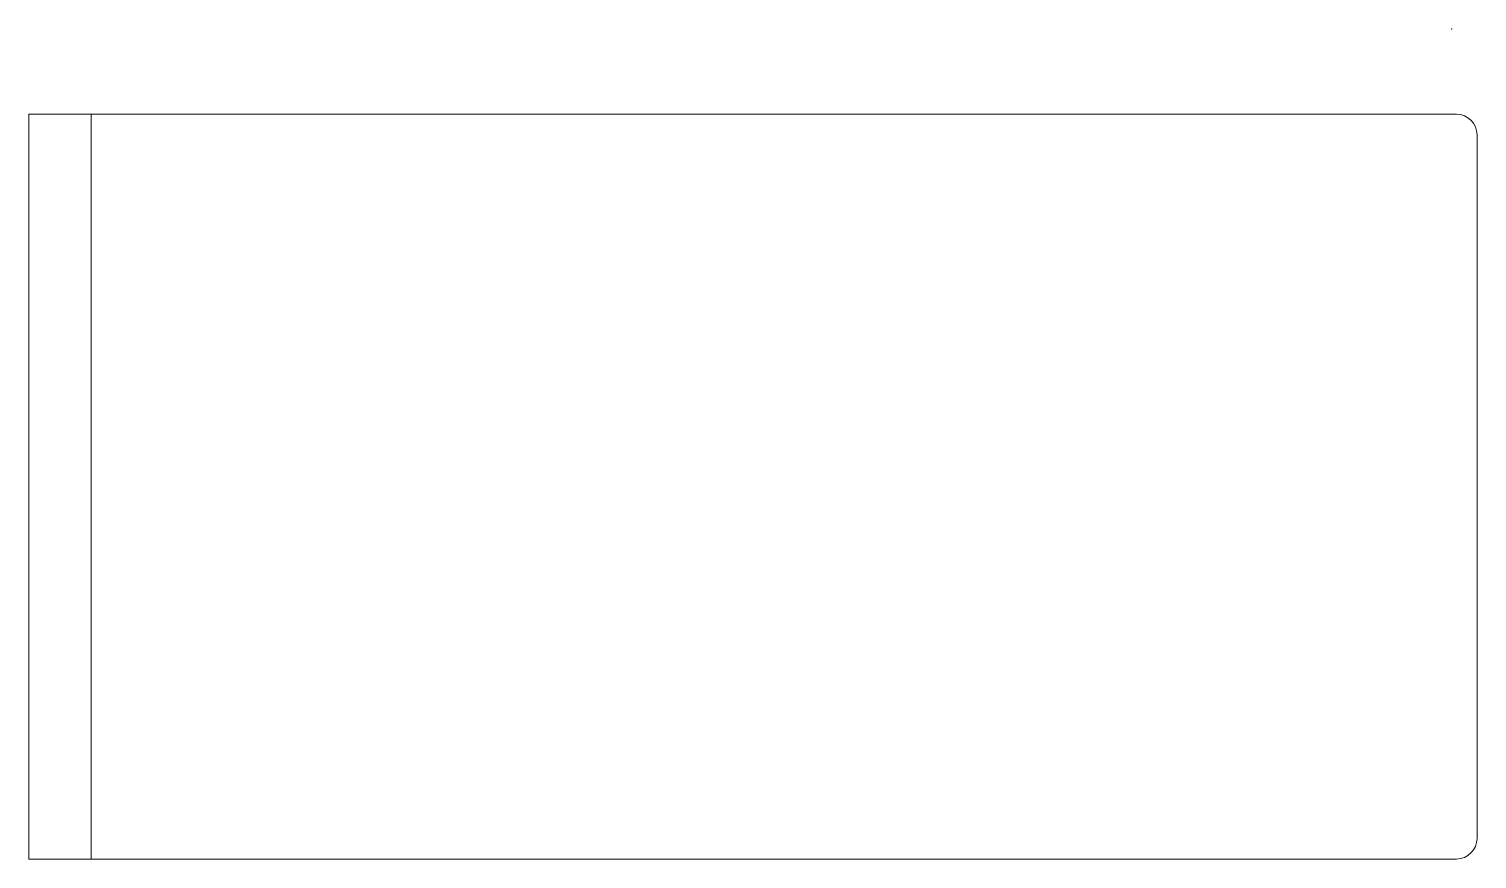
# Model space of a CAD drawing. Header units: millimetres. Extents: x -138 to 2, y -80 to 0.
import ezdxf

# ---------------------------------------------------------------- set-up
doc = ezdxf.new("R2010")
doc.units = ezdxf.units.MM
doc.layers.add('1', color=7, linetype='Continuous', true_color=0xffffff)
doc.layers.add('61', color=7, linetype='Continuous', true_color=0xffffff)

msp = doc.modelspace()

# ---------------------------------------------------------------- linework, layer by layer
at = {"layer": '1', "color": 30, "linetype": 'Continuous', "lineweight": 13}
for p, q in [((-137.54, -8.24), (0.46, -8.24)), ((-137.54, -8.24), (-131.54, -8.24)), ((-137.54, -80.24), (-137.54, -8.24)), ((-137.54, -80.24), (-137.54, -8.24)), ((-131.54, -8.24), (-131.54, -80.24)), ((-131.54, -80.24), (-131.54, -8.24)), ((-131.54, -8.24), (0.46, -8.24)), ((2.46, -10.24), (2.46, -78.24)), ((2.46, -10.24), (2.46, -78.24)), ((0.46, -80.24), (-137.54, -80.24)), ((-131.54, -80.24), (-137.54, -80.24)), ((0.46, -80.24), (-131.54, -80.24))]:
    msp.add_line(p, q, dxfattribs=at)
for centre, start, end in [((0.46, -10.24), 360, 90), ((0.46, -10.24), 360, 90), ((0.46, -78.24), 270, 0), ((0.46, -78.24), 270, 0)]:
    msp.add_arc(centre, 2, start, end, dxfattribs=at)
at = {"layer": '61', "color": 5, "linetype": 'Continuous', "lineweight": 18}
msp.add_point((0, 0), dxfattribs=at)

doc.saveas('drawing.dxf')
